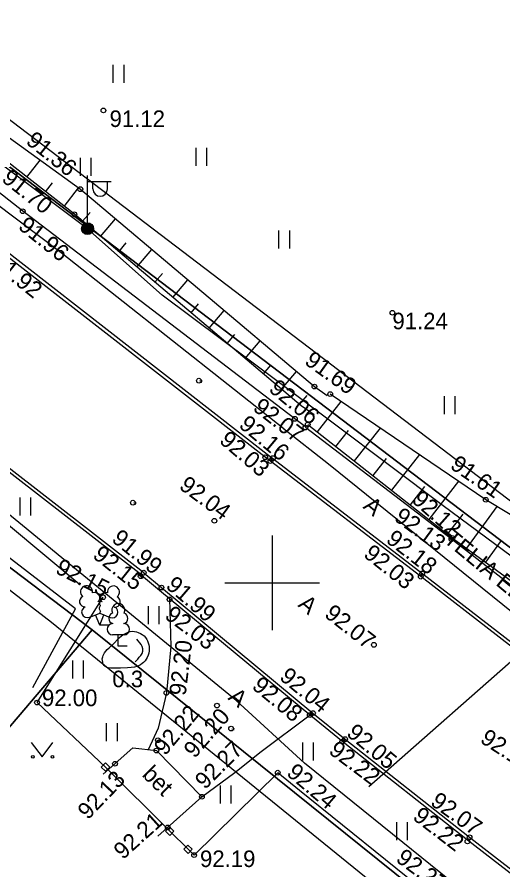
# Model space of a CAD drawing. Extents: x 629029 to 641990, y 6443658 to 6449700.
# Drawn here: x 636789.22 to 636809.76, y 6445037.87 to 6445073.9 of the extents above; entities that cross this region are included whole.
import ezdxf

# ---------------------------------------------------------------- set-up
doc = ezdxf.new("R2010")
doc.units = 0
for name, color, linetype in [('AED', 7, 'Continuous'), ('HALJASTUS', 7, 'Continuous'), ('KORGUS-EH2000', 7, 'Continuous'), ('MOOTKORG-EH2000', 7, 'Continuous'), ('MOOTMPUNKT', 7, 'Continuous'), ('MOOTNR', 7, 'Continuous'), ('MOOTPIIR', 7, 'Continuous'), ('MPKAABEL', 7, 'Continuous'), ('PIIR', 7, 'Continuous'), ('POST', 7, 'Continuous'), ('PUU', 7, 'Continuous'), ('RELJEEF', 7, 'Continuous'), ('SITRASS', 7, 'Continuous'), ('TEE', 7, 'Continuous'), ('VORK', 7, 'Continuous')]:
    doc.layers.add(name, color=color, linetype=linetype)

msp = doc.modelspace()

# ---------------------------------------------------------------- linework, layer by layer
at = {"layer": 'AED'}
for p, q in [((636790.064, 6445044.936), (636792.858, 6445049.387)), ((636792.958, 6445042.389), (636792.781, 6445042.212)), ((636792.781, 6445042.212), (636792.958, 6445042.035)), ((636792.958, 6445042.389), (636793.135, 6445042.212)), ((636793.135, 6445042.212), (636792.958, 6445042.035)), ((636795.499, 6445039.499), (636795.676, 6445039.676)), ((636795.853, 6445039.499), (636795.676, 6445039.676)), ((636795.676, 6445039.322), (636795.499, 6445039.499)), ((636795.676, 6445039.322), (636795.853, 6445039.499)), ((636796.27, 6445038.741), (636796.445, 6445038.92)), ((636796.624, 6445038.745), (636796.445, 6445038.92)), ((636796.449, 6445038.566), (636796.27, 6445038.741)), ((636796.449, 6445038.566), (636796.624, 6445038.745))]:
    msp.add_line(p, q, dxfattribs=at)
for points in [[(636789.889, 6445045.576), (636791.689, 6445048.901), (636777.841, 6445059.56), (636776.512, 6445058.323)], [(636790.064, 6445044.936), (636792.958, 6445042.212), (636793.071, 6445042.099), (636795.548, 6445039.627), (636795.676, 6445039.499), (636796.447, 6445038.743), (636796.704, 6445038.494)], [(636816.713, 6445020.3), (636821.377, 6445024.921), (636815.478, 6445029.712), (636806.604, 6445036.827), (636801.159, 6445041.227), (636800.237, 6445041.976), (636796.704, 6445038.494)]]:
    msp.add_lwpolyline(points, dxfattribs=at)
at = {"layer": 'HALJASTUS'}
for p, q in [((636793.272, 6445071.881), (636793.272, 6445071.119)), ((636793.728, 6445071.881), (636793.728, 6445071.119)), ((636796.772, 6445068.381), (636796.772, 6445067.619)), ((636797.228, 6445068.381), (636797.228, 6445067.619)), ((636791.885, 6445067.962), (636791.885, 6445067.201)), ((636792.34, 6445067.962), (636792.34, 6445067.201)), ((636800.272, 6445064.881), (636800.272, 6445064.119)), ((636800.728, 6445064.881), (636800.728, 6445064.119)), ((636807.272, 6445057.881), (636807.272, 6445057.119)), ((636807.728, 6445057.881), (636807.728, 6445057.119)), ((636789.331, 6445053.606), (636789.331, 6445052.845)), ((636789.786, 6445053.606), (636789.786, 6445052.845)), ((636794.764, 6445049.013), (636794.764, 6445048.252)), ((636795.219, 6445049.013), (636795.219, 6445048.252)), ((636791.566, 6445046.712), (636791.566, 6445045.951)), ((636792.021, 6445046.712), (636792.021, 6445045.951)), ((636792.992, 6445044.064), (636792.992, 6445043.303)), ((636793.447, 6445044.064), (636793.447, 6445043.303)), ((636789.823, 6445043.252), (636790.287, 6445042.645)), ((636790.287, 6445042.645), (636790.732, 6445043.252)), ((636801.281, 6445043.249), (636801.281, 6445042.488)), ((636801.736, 6445043.249), (636801.736, 6445042.488)), ((636797.798, 6445041.437), (636797.798, 6445040.676)), ((636798.254, 6445041.437), (636798.254, 6445040.676)), ((636805.253, 6445039.889), (636805.253, 6445039.128)), ((636805.708, 6445039.889), (636805.708, 6445039.128))]:
    msp.add_line(p, q, dxfattribs=at)
msp.add_lwpolyline([(636791.841, 6445049.942), (636776.892, 6445062.402)], dxfattribs=at)
for centre in [(636789.886, 6445042.645), (636790.714, 6445042.645)]:
    msp.add_circle(centre, 0.055, dxfattribs=at)
at = {"layer": 'KORGUS-EH2000'}
for centre in [(636792.87, 6445069.959), (636791.895, 6445066.632), (636789.46, 6445065.699), (636791.644, 6445065.569), (636805.084, 6445061.412), (636801.787, 6445058.292), (636802.456, 6445057.972), (636800.961, 6445056.927), (636801.406, 6445056.556), (636801.505, 6445056.69), (636799.71, 6445055.304), (636799.928, 6445055.142), (636800.03, 6445055.265), (636809.03, 6445053.508), (636797.559, 6445052.621), (636807.577, 6445051.84), (636807.616, 6445051.898), (636794.446, 6445050.277), (636794.574, 6445050.426), (636806.281, 6445050.259), (636806.345, 6445050.393), (636795.323, 6445049.799), (636792.858, 6445049.387), (636795.668, 6445049.297), (636804.302, 6445047.378), (636795.531, 6445045.349), (636790.064, 6445044.936), (636797.67, 6445044.81), (636801.727, 6445044.495), (636801.594, 6445044.41), (636802.965, 6445043.291), (636803.086, 6445043.392), (636795.113, 6445042.908), (636793.361, 6445042.354), (636800.237, 6445041.976), (636797.031, 6445040.956), (636795.588, 6445039.663), (636808.254, 6445039.069), (636808.346, 6445039.246), (636796.704, 6445038.494)]:
    msp.add_circle(centre, 0.1, dxfattribs=at)
at = {"layer": 'MOOTMPUNKT'}
for centre in [(636796.905, 6445058.539), (636794.115, 6445053.384), (636798.266, 6445043.838), (636795.173, 6445043.349)]:
    msp.add_circle(centre, 0.1, dxfattribs=at)
at = {"layer": 'MOOTPIIR'}
msp.add_lwpolyline([(636950.066, 6445258.879), (636880.688, 6445116.257), (636843.888, 6445041.45), (636845.456, 6445035.9), (636836.045, 6445003.926), (636832.277, 6444999.548), (636812.065, 6445015.069), (636820.118, 6445024.437), (636790.678, 6445048.328), (636730.426, 6445094.829), (636739.114, 6445108.167), (636774.656, 6445080.419), (636818.401, 6445047.121), (636829.034, 6445050.852), (636935.555, 6445263.898)], dxfattribs=at)
at = {"layer": 'MPKAABEL'}
msp.add_lwpolyline([(636833.72, 6445052.46), (636833.76, 6445051.92), (636831.11, 6445049.33), (636822.68, 6445045.2), (636819.26, 6445044.85), (636817.7, 6445045.508), (636807.23, 6445053.25), (636800.366, 6445058.402), (636795.36, 6445062.16), (636792.2, 6445064.96), (636780.83, 6445073.46), (636768.45, 6445083.26), (636744.63, 6445101.57), (636735.384, 6445108.421)], dxfattribs=at)
at = {"layer": 'PIIR'}
msp.add_lwpolyline([(636608.21, 6445183.04), (636625.19, 6445173.78), (636628.63, 6445171.34), (636683.84, 6445130.15), (636710.46, 6445110.72), (636742.77, 6445086.15), (636759.79, 6445072.71), (636792.39, 6445048.01), (636822.29, 6445023.99), (636833.85, 6445015.57), (636842.13, 6445026.94), (636838.1, 6445029.84), (636826.95, 6445038.43), (636817.55, 6445045.79), (636751.87, 6445095.75), (636687.12, 6445146.04), (636667.1, 6445161.47), (636650.32, 6445173.9), (636637.53, 6445182.84), (636614.38, 6445195.62), (636604.41, 6445200.03)], dxfattribs=at)
for points in [[(636857.17, 6445105.06), (636814.4, 6445114.82), (636776.23, 6445137.66), (636751.87, 6445095.75), (636817.55, 6445045.79), (636828.98, 6445048.13)], [(636718.37, 6444960.86), (636721.8, 6444965.05), (636792.39, 6445048.01), (636759.79, 6445072.71), (636733.52, 6445041.98), (636686.25, 6444985.63)], [(636792.39, 6445048.01), (636721.8, 6444965.05), (636797.29, 6444917.57), (636817.88, 6444981.34), (636797.19, 6444997.23), (636822.29, 6445023.99)]]:
    msp.add_lwpolyline(points, close=True, dxfattribs=at)
at = {"layer": 'POST'}
for p, q in [((636792.2, 6445065.21), (636792.2, 6445067.21)), ((636792.2, 6445066.96), (636793.2, 6445066.96)), ((636792.427, 6445066.639), (636792.427, 6445066.96)), ((636793.039, 6445066.639), (636793.039, 6445066.96)), ((636792.2, 6445064.96), (636792.2, 6445064.96))]:
    msp.add_line(p, q, dxfattribs=at)
for radius in [0.25, 0.225, 0.2, 0.175, 0.15, 0.125, 0.1, 0.075, 0.05, 0.025]:
    msp.add_circle((636792.2, 6445064.96), radius, dxfattribs=at)
msp.add_arc((636792.733, 6445066.639), 0.306, 180, 0, dxfattribs=at)
at = {"layer": 'PUU'}
for p, q in [((636792.274, 6445048.54), (636792.719, 6445048.715)), ((636792.714, 6445048.205), (636792.539, 6445048.645)), ((636792.714, 6445048.205), (636792.894, 6445048.645)), ((636792.719, 6445048.715), (636793.159, 6445048.535)), ((636793.094, 6445048.205), (636792.714, 6445048.205)), ((636793.74, 6445047.8), (636793.26, 6445047.8)), ((636793.5, 6445047.325), (636793.5, 6445047.8)), ((636793.88, 6445047.325), (636793.5, 6445047.325))]:
    msp.add_line(p, q, dxfattribs=at)
msp.add_lwpolyline([(636792.719, 6445049.21), (636792.699, 6445049.135), (636792.699, 6445049.115), (636792.709, 6445049.085), (636792.729, 6445049.05), (636792.734, 6445049.03), (636792.719, 6445048.995), (636792.694, 6445048.945), (636792.689, 6445048.92), (636792.694, 6445048.905), (636792.704, 6445048.875), (636792.739, 6445048.815), (636792.744, 6445048.795), (636792.739, 6445048.775), (636792.724, 6445048.74), (636792.719, 6445048.715)], dxfattribs=at)
for centre, radius, start, end in [((636792.157, 6445049.619), 0.256, 111.5027, 232.5173), ((636792.157, 6445049.619), 0.256, 350.4856, 111.5002), ((636793.293, 6445049.61), 0.256, 67.6168, 188.6314), ((636793.293, 6445049.61), 0.256, 306.5997, 67.6143), ((636792.084, 6445049.208), 0.224, 111.4304, 274.4987), ((636792.492, 6445049.368), 0.224, 308.5041, 111.5725), ((636792.955, 6445049.364), 0.225, 67.7016, 230.5126), ((636793.361, 6445049.198), 0.224, 264.6183, 67.6866), ((636792.188, 6445048.763), 0.237, 111.5014, 291.5004), ((636792.718, 6445048.972), 0.237, 66.7655, 111.5015), ((636793.249, 6445048.755), 0.237, 247.6166, 67.6155), ((636793.5, 6445048.845), 0.277, 332.5799, 207.4201), ((636793.33, 6445048.497), 0.233, 109.0217, 253.1415), ((636793.671, 6445048.497), 0.233, 286.8508, 70.9859), ((636793.263, 6445048.037), 0.238, 90.0016, 269.3953), ((636793.738, 6445048.037), 0.238, 270.6047, 89.9984)]:
    msp.add_arc(centre, radius, start, end, dxfattribs=at)
at = {"layer": 'RELJEEF'}
for p, q in [((636789.636, 6445067.136), (636790.199, 6445067.857)), ((636790.424, 6445066.521), (636790.717, 6445066.896)), ((636791.213, 6445065.906), (636791.821, 6445066.685)), ((636791.99, 6445065.277), (636792.304, 6445065.649)), ((636792.754, 6445064.632), (636793.383, 6445065.377)), ((636793.518, 6445063.987), (636793.833, 6445064.36)), ((636794.283, 6445063.342), (636794.912, 6445064.088)), ((636795.047, 6445062.697), (636795.362, 6445063.07)), ((636795.811, 6445062.052), (636796.441, 6445062.799)), ((636796.575, 6445061.407), (636796.891, 6445061.781)), ((636797.339, 6445060.762), (636797.97, 6445061.51)), ((636798.104, 6445060.117), (636798.419, 6445060.491)), ((636798.868, 6445059.472), (636799.5, 6445060.221)), ((636799.632, 6445058.827), (636799.948, 6445059.202)), ((636800.396, 6445058.182), (636801.029, 6445058.931)), ((636801.16, 6445057.537), (636801.477, 6445057.912)), ((636802.906, 6445057.666), (636801.898, 6445056.381)), ((636804.565, 6445056.54), (636803.472, 6445055.147)), ((636803.21, 6445056.434), (636802.685, 6445055.764)), ((636806.223, 6445055.414), (636805.046, 6445053.913)), ((636804.826, 6445055.254), (636804.259, 6445054.53)), ((636806.443, 6445054.074), (636805.833, 6445053.296)), ((636807.881, 6445054.288), (636806.62, 6445052.679)), ((636809.494, 6445053.228), (636808.209, 6445051.466)), ((636808.059, 6445052.893), (636807.407, 6445052.062)), ((636809.685, 6445051.793), (636809.017, 6445050.877))]:
    msp.add_line(p, q, dxfattribs=at)
for points in [[(636854.07, 6445091.671), (636846.386, 6445078.172), (636842.667, 6445069.023), (636842.116, 6445068.451), (636838.743, 6445065.888), (636837.471, 6445064.023), (636836.07, 6445061.513), (636834.682, 6445056.546), (636833.626, 6445054.646), (636832.39, 6445052.979), (636828.607, 6445049.831), (636826.475, 6445048.051), (636823.073, 6445046.222), (636819.851, 6445047.102), (636815.733, 6445049.465), (636809.03, 6445053.508), (636802.456, 6445057.972)], [(636801.779, 6445057.097), (636801.229, 6445057.479), (636791.644, 6445065.569), (636784.623, 6445071.048), (636784.133, 6445071.963), (636781.468, 6445074.153), (636781.484, 6445074.966), (636783.041, 6445076.714)], [(636783.041, 6445076.714), (636782.001, 6445074.841), (636782.144, 6445074.062), (636784.562, 6445072.391), (636785.223, 6445071.451), (636791.895, 6445066.632), (636801.787, 6445058.292), (636802.33, 6445057.918)], [(636801.505, 6445056.69), (636807.616, 6445051.898), (636814.427, 6445046.934), (636815.843, 6445046.14), (636817.916, 6445045.06), (636819.1, 6445044.522), (636820.569, 6445043.951), (636821.824, 6445043.965), (636823.135, 6445044.072), (636824.293, 6445044.226), (636825.769, 6445044.545), (636827.225, 6445045.425)], [(636792.822, 6445046.79), (636792.841, 6445046.865), (636792.862, 6445046.93), (636792.885, 6445046.983), (636792.915, 6445047.041), (636792.966, 6445047.111), (636793.028, 6445047.174), (636793.114, 6445047.251), (636793.251, 6445047.376), (636793.341, 6445047.466), (636793.469, 6445047.598), (636793.541, 6445047.669), (636793.638, 6445047.753), (636793.714, 6445047.808), (636793.802, 6445047.862), (636793.911, 6445047.912), (636794, 6445047.939), (636794.096, 6445047.95), (636794.18, 6445047.947), (636794.266, 6445047.931), (636794.343, 6445047.906), (636794.443, 6445047.859), (636794.505, 6445047.82), (636794.587, 6445047.752), (636794.643, 6445047.692), (636794.701, 6445047.61), (636794.734, 6445047.547), (636794.766, 6445047.466), (636794.789, 6445047.383), (636794.801, 6445047.301), (636794.806, 6445047.217), (636794.803, 6445047.125), (636794.789, 6445047.03), (636794.764, 6445046.94), (636794.725, 6445046.846), (636794.683, 6445046.771), (636794.629, 6445046.699), (636794.57, 6445046.634), (636794.514, 6445046.586), (636794.441, 6445046.536), (636794.355, 6445046.493), (636794.281, 6445046.465), (636794.179, 6445046.44), (636794.043, 6445046.419), (636793.886, 6445046.405), (636793.588, 6445046.392), (636793.326, 6445046.391), (636793.169, 6445046.397), (636793.074, 6445046.41), (636793.001, 6445046.432), (636792.942, 6445046.464), (636792.895, 6445046.51), (636792.861, 6445046.566), (636792.839, 6445046.643), (636792.827, 6445046.718), (636792.822, 6445046.79)], [(636794.207, 6445046.66), (636794.25, 6445046.705), (636794.318, 6445046.778), (636794.386, 6445046.852), (636794.454, 6445046.925), (636794.51, 6445047.007), (636794.535, 6445047.104), (636794.535, 6445047.203), (636794.514, 6445047.301), (636794.472, 6445047.391), (636794.409, 6445047.469), (636794.343, 6445047.544), (636794.277, 6445047.619)]]:
    msp.add_lwpolyline(points, dxfattribs=at)
at = {"layer": 'SITRASS'}
for points in [[(636791.111, 6445051.058), (636789.446, 6445052.42), (636772.894, 6445065.946), (636763.81, 6445072.572), (636751.488, 6445080.95), (636740.977, 6445088.299), (636733.537, 6445094.448), (636728.39, 6445098.386)], [(636769.613, 6445080.291), (636780.71, 6445071.76), (636791.08, 6445063.95), (636800.497, 6445056.517)], [(636800.488, 6445056.524), (636802.38, 6445055.03), (636811.358, 6445047.789)], [(636820.107, 6445003.814), (636821.901, 6445014.65), (636822.6, 6445021.817), (636823.085, 6445024.018), (636822.324, 6445025.893), (636810.844, 6445034.736), (636801.364, 6445042.379), (636798.475, 6445045.025), (636791.111, 6445051.058)], [(636804.087, 6445041.387), (636811.034, 6445047.503), (636811.358, 6445047.789)]]:
    msp.add_lwpolyline(points, dxfattribs=at)
at = {"layer": 'TEE'}
for points in [[(636799.928, 6445055.142), (636799.71, 6445055.304), (636788.33, 6445064.15), (636781.123, 6445069.721), (636773.918, 6445075.414), (636764.443, 6445082.53), (636757.269, 6445088.023), (636743.053, 6445098.999), (636734.28, 6445105.679), (636733.755, 6445106.083)], [(636800.011, 6445055.254), (636799.795, 6445055.415), (636788.416, 6445064.261), (636781.209, 6445069.831), (636774.003, 6445075.525), (636764.528, 6445082.642), (636757.354, 6445088.134), (636743.138, 6445099.11), (636734.365, 6445105.79), (636733.84, 6445106.194)], [(636794.489, 6445050.316), (636778.427, 6445062.781), (636767.313, 6445071.247), (636759.335, 6445077.42), (636744.945, 6445088.493), (636737.71, 6445094.071), (636729.686, 6445100.257)], [(636794.574, 6445050.426), (636778.512, 6445062.891), (636767.398, 6445071.357), (636759.42, 6445077.53), (636745.03, 6445088.603), (636737.795, 6445094.181), (636729.771, 6445100.367)], [(636801.404, 6445056.592), (636800.961, 6445056.927), (636789.46, 6445065.699), (636780.076, 6445073.063)], [(636816.204, 6445045.299), (636814.15, 6445046.751), (636807.577, 6445051.84), (636801.406, 6445056.556)], [(636826.032, 6445041.634), (636826.05, 6445041.495), (636825.064, 6445041.37), (636824.098, 6445041.229), (636823.108, 6445041.199), (636822.119, 6445041.268), (636821.156, 6445041.377), (636820.177, 6445041.525), (636819.22, 6445041.752), (636818.324, 6445042.031), (636817.325, 6445042.394), (636816.469, 6445042.769), (636815.606, 6445043.229), (636814.772, 6445043.777), (636813.975, 6445044.325), (636812.91, 6445045.142), (636806.281, 6445050.259), (636799.928, 6445055.142)], [(636826.032, 6445041.634), (636825.045, 6445041.509), (636824.086, 6445041.369), (636823.111, 6445041.339), (636822.132, 6445041.407), (636821.174, 6445041.516), (636820.204, 6445041.663), (636819.257, 6445041.887), (636818.369, 6445042.164), (636817.377, 6445042.524), (636816.53, 6445042.895), (636815.678, 6445043.35), (636814.85, 6445043.893), (636814.057, 6445044.438), (636812.995, 6445045.253), (636806.366, 6445050.37), (636800.013, 6445055.253)], [(636794.574, 6445050.426), (636795.323, 6445049.799), (636801.727, 6445044.495), (636803.086, 6445043.392), (636808.346, 6445039.246), (636817.777, 6445031.958), (636823.466, 6445027.587), (636824.237, 6445026.948)], [(636794.485, 6445050.319), (636795.234, 6445049.692), (636801.639, 6445044.387), (636802.999, 6445043.283), (636808.26, 6445039.136), (636817.692, 6445031.848), (636823.379, 6445027.478), (636824.148, 6445026.841)], [(636795.667, 6445049.333), (636795.714, 6445047.307), (636795.531, 6445045.349), (636795.188, 6445043.857), (636794.767, 6445042.947)], [(636797.031, 6445040.956), (636798.426, 6445041.983), (636799.538, 6445042.868), (636801.603, 6445044.417)], [(636792.862, 6445041.915), (636794.118, 6445043.019), (636795.113, 6445042.908), (636797.031, 6445040.956), (636795.175, 6445039.293)]]:
    msp.add_lwpolyline(points, dxfattribs=at)
at = {"layer": 'VORK'}
for p, q in [((636800, 6445052), (636800, 6445048)), ((636798, 6445050), (636802, 6445050))]:
    msp.add_line(p, q, dxfattribs=at)

# ---------------------------------------------------------------- texts
at = {"layer": 'KORGUS-EH2000'}
for s, p in [(' 91.12', (636792.87, 6445069.259)), ('91.24', (636805.084, 6445060.712)), ('92.00', (636790.273, 6445044.788)), ('92.19', (636796.952, 6445037.988))]:
    msp.add_text(s, height=0.7, dxfattribs=at).set_placement(p)
for s, rotation, p in [(' 91.36', 321.3952, (636789.35, 6445068.749)), (' 91.70', 321.3952, (636788.324, 6445067.16)), (' 91.96', 321.3952, (636789.023, 6445065.152)), (' 91.92', 321.3952, (636787.893, 6445063.603)), ('91.69', 324.3419, (636801.328, 6445059.271)), ('92.06', 320.5722, (636799.819, 6445058.122)), ('92.07', 322.2369, (636799.147, 6445057.318)), ('92.16', 320.1944, (636798.554, 6445056.605)), ('92.03', 319.4779, (636797.728, 6445055.95)), ('91.61', 325.4795, (636807.481, 6445054.864)), ('92.04', 323.5491, (636796.027, 6445054.005)), ('92.12', 318.3178, (636805.859, 6445053.451)), ('92.13', 323.8068, (636805.11, 6445052.672)), ('91.99', 320.9716, (636793.176, 6445051.777)), ('92.18', 322.0812, (636804.77, 6445051.748)), ('92.15', 321.3661, (636792.373, 6445051.094)), ('92.03', 321.5321, (636803.821, 6445051.133)), ('92.15', 333.2395, (636790.796, 6445050.433)), ('91.99', 319.2222, (636795.466, 6445049.817)), ('92.03', 322.8831, (636795.416, 6445048.534)), ('92.07', 321.9003, (636802.168, 6445048.596)), ('92.20', 82.9188, (636796.342, 6445045.205)), ('92.04', 320.5722, (636800.271, 6445045.949)), ('92.08', 320.3893, (636799.106, 6445045.565)), ('92.22', 50.1944, (636795.479, 6445042.662)), ('92.20', 49.0142, (636796.727, 6445042.549)), ('92.05', 319.9604, (636803.102, 6445043.576)), ('92.10', 326.9537, (636808.747, 6445043.285)), ('92.27', 45, (636797.162, 6445041.236)), ('92.22', 323.0272, (636802.35, 6445042.819)), ('92.24', 319.5022, (636800.57, 6445041.902)), ('92.13', 46.0809, (636792.214, 6445039.956)), ('92.07', 324.1762, (636806.646, 6445040.645)), ('92.22', 322.5182, (636805.9, 6445040.035)), ('92.21', 41.8779, (636793.693, 6445038.277)), ('92.27', 323.6525, (636805.189, 6445038.254))]:
    msp.add_text(s, height=0.7, rotation=rotation, dxfattribs=at).set_placement(p)
at = {"layer": 'MOOTKORG-EH2000'}
for s, p in [('92.12', (636796.905, 6445058.514)), ('92.02', (636794.115, 6445053.359)), ('92.29', (636798.266, 6445043.813)), ('92.12', (636795.173, 6445043.324))]:
    msp.add_text(s, height=0.05, dxfattribs=at).set_placement(p)
at = {"layer": 'MOOTNR'}
for s, p in [('62.8', (636796.905, 6445058.439)), ('62.7', (636794.115, 6445053.284)), ('62.6', (636798.266, 6445043.738)), ('62.3', (636795.173, 6445043.249))]:
    msp.add_text(s, height=0.05, dxfattribs=at).set_placement(p)
at = {"layer": 'RELJEEF'}
msp.add_text('0.3', height=0.7, dxfattribs=at).set_placement((636793.248, 6445045.587))
at = {"layer": 'SITRASS'}
msp.add_text('TELIA EESTI AS', height=0.7, rotation=320.4294, dxfattribs=at).set_placement((636807.21, 6445051.754))
at = {"layer": 'TEE'}
for s, rotation, p in [('A', 319.9006, (636803.808, 6445053.177)), ('A', 319.9006, (636801.059, 6445049.022)), ('A', 319.9006, (636798.101, 6445045.096)), ('bet', 315.2438, (636794.466, 6445041.856))]:
    msp.add_text(s, height=0.7, rotation=rotation, dxfattribs=at).set_placement(p)

doc.saveas('drawing.dxf')
